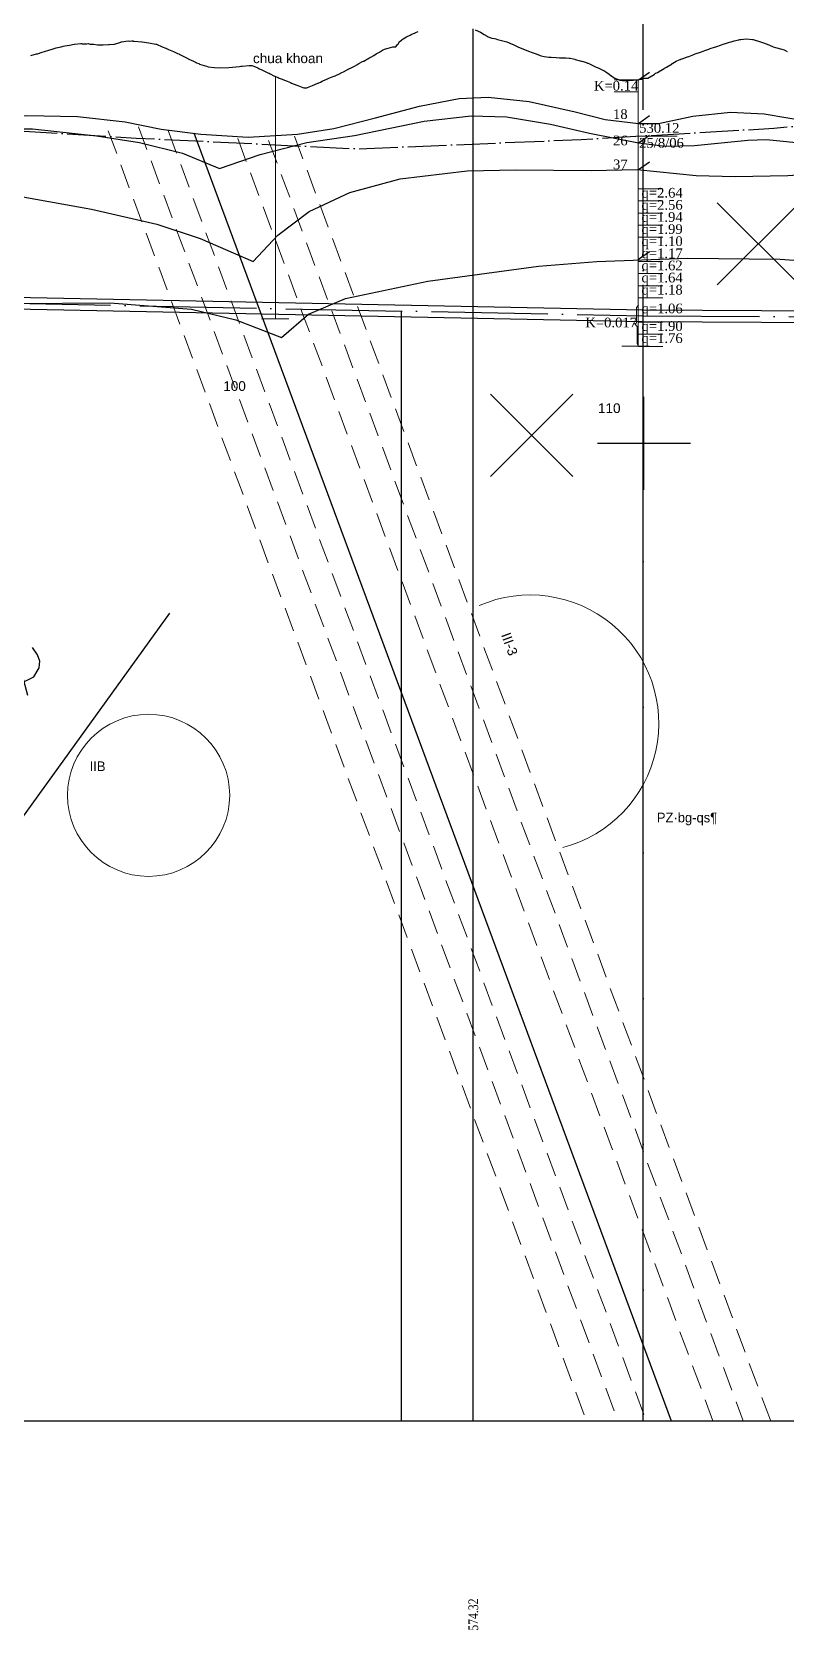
# Model space of a CAD drawing. Header units: inches. Extents: x 444671 to 463716, y 1783086 to 1794968.
# Drawn here: x 451691 to 452001, y 1786952 to 1787611 of the extents above; entities that cross this region are included whole.
import ezdxf
from ezdxf.enums import TextEntityAlignment as Align

# ---------------------------------------------------------------- set-up
doc = ezdxf.new("R2010")
doc.units = ezdxf.units.IN
doc.header["$MEASUREMENT"] = 0
for name, pattern in [('ACAD_ISO04W100', [30, 24, -3, 0, -3]), ('DASHED', [0.75, 0.5, -0.25]), ('HIDDEN', [0.375, 0.25, -0.125]), ('NG', [1.8, 0.8, -0.1, 0, -0.1, 0.8])]:
    doc.linetypes.add(name, pattern=pattern)
for name, color, linetype in [('4', 4, 'Continuous'), ('Dc', 10, 'Continuous'), ('Dchat', 33, 'Continuous'), ('Dong', 252, 'HIDDEN'), ('giao', 145, 'Continuous'), ('khoanmoi', 3, 'Continuous'), ('Khung_bang', 140, 'Continuous'), ('Text', 3, 'Continuous'), ('Thachhoc', 125, 'Continuous'), ('Tim', 1, 'ACAD_ISO04W100')]:
    doc.layers.add(name, color=color, linetype=linetype)
for name, color, linetype, lineweight in [('DIACHAT', 33, 'Continuous', 25), ('doi', 33, 'Continuous', 25), ('Dut gay', 1, 'Continuous', 25), ('KYHIEU', 7, 'Continuous', 15), ('tham', 145, 'Continuous', 13)]:
    doc.layers.add(name, color=color, linetype=linetype, lineweight=lineweight)
doc.styles.add('VNARIAL', font='')
doc.styles.add('VNTHUONG', font='')
doc.styles.add('Vntimeshx', font='vntime.shx', dxfattribs={"width": 0.8, "bigfont": 'vn1.shx'})
doc.styles.get('VNARIAL').set_extended_font_data('.VnArial')
doc.styles.get('VNTHUONG').set_extended_font_data('.VnTime')
doc.linetypes.add('_lA1', pattern='A,2,-0.2,["x",Standard,S=0.1,R=0,X=-0.1,Y=-0.05],-0.1', length=2.3)
doc.linetypes.add('_lA2', pattern='A,2,-0.2,["xx",Standard,S=0.1,R=0,X=-0.1,Y=-0.05],-0.18', length=2.38)
doc.linetypes.add('_lB', pattern='A,2,-0.2,["xxx",Standard,S=0.1,R=0,X=-0.1,Y=-0.05],-0.26', length=2.46)
doc.linetypes.add('_llA', pattern='A,2,-0.2,["xxxx",Standard,S=0.1,R=0,X=-0.1,Y=-0.05],-0.34', length=2.54)
doc.linetypes.add('NEN_DA1', pattern='A,1.5,-0.15,["Y",Standard,S=0.2,R=0,X=-0.15,Y=-0.2],-0.005', length=1.655)

# ---------------------------------------------------------------- blocks, each defined once
blk = doc.blocks.new('l1')
at = {"layer": 'Thachhoc'}
for points in [[(-85.85, -35.08), (-35.29, 35.08)], [(-56.48, -35.08), (-5.92, 35.08)], [(-25.28, -35.08), (25.28, 35.08)], [(-24.95, 28.06), (-19.78, 35.24)], [(4.13, -35.08), (54.69, 35.08)], [(32.93, -35.08), (83.49, 35.08)], [(1.67, 26.16), (6.84, 33.33)], [(56.83, 18.28), (55.99, 19.53), (55.84, 20.43), (56.09, 21.49), (56.82, 22.45), (58.17, 23.34), (59.72, 23.91), (61.04, 24.58), (61.94, 26.04), (62.04, 27.19), (61.67, 28.22), (60.86, 29.44)], [(60.09, 21.48), (58.77, 26.45)], [(-34.83, 14.36), (-27.07, 25.12)], [(-8.21, 12.45), (-0.45, 23.21)], [(-49.03, -5.35), (-39.31, 8.14)], [(-22.41, -7.26), (-12.68, 6.23)], [(39.98, -5.86), (39.15, -4.61), (39, -3.71), (39.25, -2.65), (39.97, -1.68), (41.33, -0.8), (42.88, -0.23), (44.19, 0.45), (45.09, 1.9), (45.2, 3.05), (44.83, 4.08), (44.01, 5.31)], [(43.54, -2.76), (42.21, 2.2)], [(-60.32, -21.02), (-51.7, -9.05)], [(-33.7, -22.92), (-25.08, -10.96)], [(20.22, -32.83), (19.39, -31.58), (19.24, -30.69), (19.49, -29.63), (20.21, -28.66), (21.57, -27.77), (23.12, -27.2), (24.43, -26.53), (25.33, -25.07), (25.44, -23.92), (25.07, -22.89), (24.25, -21.67)], [(-70.34, -34.92), (-63.82, -25.87)], [(23.42, -29.87), (22.1, -24.9)], [(-43.72, -36.83), (-37.19, -27.77)]]:
    blk.add_lwpolyline(points, dxfattribs=at)
for centre in [(38.44, 33.62), (35.39, 29.66), (0.72, 24.94), (32.34, 25.69), (29.29, 21.73), (26.24, 17.77), (23.19, 13.81), (-10.47, 9.35), (20.14, 9.85), (17.09, 5.88), (14.04, 1.92), (10.99, -2.04), (7.94, -6), (-23.52, -8.98), (4.89, -9.97), (1.84, -13.93), (-1.21, -17.89), (-4.26, -21.85), (-35.4, -25.2), (-7.31, -25.81), (-10.36, -29.78), (-13.41, -33.74)]:
    blk.add_circle(centre, 0.198, dxfattribs=at)
blk = doc.blocks.new('g2')
at = {"layer": 'Thachhoc'}
for points in [[(-4.59, -14.53), (-38.54, 19.41)], [(-4.59, 19.41), (-38.54, -14.53)], [(24.77, -20.08), (24.77, 18.32)], [(5.57, -0.88), (43.97, -0.88)]]:
    blk.add_lwpolyline(points, dxfattribs=at)

msp = doc.modelspace()

# ---------------------------------------------------------------- linework, layer by layer
at = {"layer": '4', "linetype": 'NEN_DA1', "ltscale": 20}
for p, q in [((449992.4648, 1787530.9284), (451942.4648, 1787491.9284)), ((451942.5228, 1787496.6281), (449992.5228, 1787535.6281)), ((452202.4936, 1787495.3283), (451942.5236, 1787496.6281))]:
    msp.add_line(p, q, dxfattribs=at)
at = {"layer": '4', "linetype": 'NEN_DA1', "ltscale": 8}
msp.add_line((451942.4641, 1787491.9284), (456227.4938, 1787470.5032), dxfattribs=at)
at = {"layer": 'Dc', "lineweight": 13}
msp.add_circle((451738.5989, 1787296.4273), 33.4288, dxfattribs=at)
at = {"layer": 'Dchat', "linetype": '_lA1', "ltscale": 70, "flags": 128}
msp.add_lwpolyline([(449894.6743, 1787610.7555), (449907.5031, 1787613.6246), (449919.7533, 1787616.2018), (449931.489, 1787618.1674), (449938.5605, 1787618.9057), (449943.238, 1787618.9057), (449952.1987, 1787619.1678), (449958.6925, 1787618.6686), (449968.5376, 1787617.8075), (449969.8649, 1787618.2394), (449981.483, 1787618.6025), (449992.3783, 1787618.0581), (449999.8235, 1787617.5137), (450010.9004, 1787616.2435), (450019.7531, 1787614.3254), (450022.5491, 1787613.4876), (450033.4475, 1787609.8597), (450039.1237, 1787610.3132), (450045.5519, 1787612.2885), (450069.5428, 1787615.7561), (450081.5537, 1787616.3276), (450087.56, 1787616.0347), (450092.637, 1787615.2336), (450099.9811, 1787616.6197), (450107.2457, 1787617.0468), (450117.2879, 1787616.4062), (450127.4231, 1787614.4529), (450133.5066, 1787612.8221), (450140.3508, 1787611.4908), (450146.0443, 1787611.1122), (450158.7375, 1787610.5951), (450168.2672, 1787611.3789), (450185.3731, 1787615.0661), (450197.9299, 1787617.5741), (450213.1774, 1787618.4699), (450224.7065, 1787620.2928), (450255.2016, 1787624.0548), (450275.8904, 1787625.8463), (450293.1111, 1787626.742), (450303.918, 1787625.8385), (450312.0404, 1787624.9572), (450334.4369, 1787624.0781), (450395.8781, 1787627.1719), (450480.7664, 1787632.8508), (450567.0581, 1787636.4616), (450622.8198, 1787636.4616), (450653.8455, 1787633.742), (450666.3168, 1787632.1032), (450676.3437, 1787630.5427), (450688.5075, 1787628.6537), (450698.108, 1787627.2978), (450701.1874, 1787626.6854), (450705.7387, 1787625.7301), (450710.715, 1787625.4926), (450720.2207, 1787624.6897), (450729.4081, 1787623.8222), (450743.3057, 1787622.427), (450762.379, 1787619.4194), (450802.2927, 1787613.2193), (450833.1268, 1787606.2577), (450859.1317, 1787601.9293), (450868.2989, 1787600.6509), (450912.5756, 1787600.8325), (450978.5794, 1787600.8325), (451016.3981, 1787601.8527), (451053.0961, 1787599.7775), (451083.5197, 1787595.6577), (451112.912, 1787595.1428), (451143.1284, 1787598.5564), (451147.2311, 1787599.5381), (451172.2709, 1787609.0994), (451193.1312, 1787614.0844), (451217.1659, 1787618.1629), (451246.1889, 1787619.9756), (451263.4213, 1787619.9756), (451283.8281, 1787621.3351), (451303.4864, 1787622.956), (451323.2833, 1787623.9963), (451338.538, 1787625.5438), (451347.3357, 1787626.2218), (451356.6894, 1787626.8895), (451368.0475, 1787626.4444), (451374.506, 1787627.112), (451386.1028, 1787626.7028), (451406.3761, 1787625.361), (451433.2134, 1787623.3927), (451468.9774, 1787619.9408), (451497.0457, 1787616.7422), (451526.1651, 1787612.5508), (451542.6614, 1787609.3522), (451555.7273, 1787605.883), (451574.348, 1787602.8733), (451588.5234, 1787598.6879), (451608.2638, 1787589.5302), (451624.5454, 1787579.5254), (451636.0104, 1787571.6339), (451646.2015, 1787571.6339), (451652.5398, 1787573.2816), (451670.6891, 1787575.7657), (451688.3411, 1787577.0078), (451709.2251, 1787576.511), (451728.8661, 1787574.2752), (451743.7833, 1787571.2943), (451760.1922, 1787569.3069), (451779.6598, 1787568.0653), (451800.0466, 1787569.3074), (451815.0095, 1787571.5455), (451832.1643, 1787576.0169), (451850.3135, 1787580.7368), (451866.7224, 1787583.9662), (451878.6562, 1787584.463), (451895.5623, 1787582.7241), (451914.4574, 1787578.5011), (451926.8884, 1787575.2717), (451940.6173, 1787573.6947), (451948.8372, 1787573.6445), (451963.0415, 1787576.643), (451978.4936, 1787578.3862), (451992.4504, 1787577.6391), (452011.9254, 1787574.4023), (452028.6237, 1787571.414), (452043.8266, 1787569.1728), (452053.7958, 1787567.6786), (452055.8455, 1787567.8461), (452060.8797, 1787569.6674), (452068.7783, 1787574.0037), (452076.1015, 1787577.9163), (452085.3179, 1787582.2866), (452093.9095, 1787584.7839), (452101.4459, 1787586.6521), (452112.7203, 1787587.8379), (452128.3461, 1787587.245), (452140.2835, 1787585.628), (452148.5187, 1787584.9608), (452155.6409, 1787586.0728), (452162.9858, 1787589.1862), (452173.4467, 1787594.7459), (452187.5164, 1787603.2154), (452196.8725, 1787609.2094), (452203.0422, 1787612.7321), (452211.0849, 1787616.5849), (452222.2124, 1787619.4471), (452231.7402, 1787620.4292), (452245.8681, 1787620.586), (452258.8972, 1787619.6449), (452283.8978, 1787617.2904), (452298.1827, 1787613.9966), (452309.0141, 1787611.9576), (452315.495, 1787611.9567), (452328.2101, 1787613.5252), (452337.6287, 1787617.2896), (452342.338, 1787618.2306), (452349.0881, 1787617.9169), (452359.2915, 1787615.2505), (452365.4492, 1787611.6389), (452370.1585, 1787608.1883), (452374.24, 1787606.4629), (452379.7341, 1787606.1492), (452390.793, 1787607.0595), (452402.518, 1787608.5015), (452419.0616, 1787611.5252)], dxfattribs=at)
at = {"layer": 'Dchat', "linetype": '_lA2', "ltscale": 70, "flags": 128}
msp.add_lwpolyline([(449894.6743, 1787607.4586), (449901.4435, 1787609.1542), (449909.6077, 1787611.3712), (449921.0555, 1787614.0316), (449931.527, 1787615.7166), (449938.2714, 1787616.5147), (449943.238, 1787617.0896), (449945.9962, 1787616.8733), (449950.0526, 1787616.5985), (449955.0028, 1787615.8427), (449959.3343, 1787614.3999), (449962.6344, 1787612.6135), (449965.4624, 1787610.0105), (449968.9941, 1787611.1609), (449974.9945, 1787612.5149), (449985.5034, 1787613.9058), (449988.3827, 1787614.1781), (450001.807, 1787613.4193), (450027.6425, 1787608.3602), (450038.3283, 1787607.6014), (450051.246, 1787609.1191), (450065.7016, 1787612.1641), (450075.8331, 1787613.6818), (450082.6719, 1787613.6818), (450090.7772, 1787611.1523), (450101.2254, 1787613.9348), (450114.6497, 1787613.4288), (450128.8339, 1787610.8993), (450146.2013, 1787609.8728), (450164.251, 1787609.1926), (450179.4796, 1787609.768), (450201.079, 1787612.689), (450226.2783, 1787614.7113), (450261.8273, 1787618.0817), (450283.553, 1787618.9835), (450296.0167, 1787618.2416), (450311.9648, 1787615.7185), (450321.6309, 1787612.3882), (450329.5261, 1787608.4459), (450342.8337, 1787612.0779), (450365.8875, 1787614.7587), (450413.6619, 1787618.0385), (450450.1162, 1787621.0635), (450465.2749, 1787621.5681), (450475.6771, 1787620.0549), (450481.3582, 1787616.6494), (450494.6433, 1787621.1656), (450517.0835, 1787623.435), (450574.002, 1787626.5562), (450625.6998, 1787625.4215), (450668.4239, 1787620.8967), (450677.8774, 1787620.2527), (450685.2674, 1787619.5341), (450690.7262, 1787618.5571), (450698.108, 1787616.6978), (450700.4957, 1787615.7715), (450703.2523, 1787613.8847), (450711.0279, 1787614.4696), (450719.7705, 1787614.2456), (450729.8582, 1787613.3496), (450745.9984, 1787611.3334), (450768.4154, 1787607.0771), (450791.2807, 1787601.9247), (450813.2903, 1787596.2681), (450821.9343, 1787594.4217), (450868.2989, 1787587.8619), (450958.2438, 1787584.1432), (450991.4284, 1787580.8949), (451003.5399, 1787578.0726), (451011.6142, 1787574.0408), (451025.0234, 1787577.2837), (451043.1906, 1787578.4932), (451089.7023, 1787578.077), (451123.0931, 1787579.7305), (451140.949, 1787583.2863), (451162.3354, 1787589.1149), (451187.2215, 1787594.9436), (451209.3856, 1787598.8294), (451231.9386, 1787601.938), (451265.4922, 1787605.8536), (451287.6563, 1787608.5736), (451309.956, 1787610.4329), (451323.3384, 1787610.8341), (451338.538, 1787610.5784), (451343.6982, 1787610.009), (451349.5067, 1787608.9536), (451355.4472, 1787606.9748), (451359.1175, 1787605.3959), (451371.0811, 1787607.3811), (451384.4033, 1787608.0468), (451406.0519, 1787607.714), (451437.026, 1787606.0498), (451454.3448, 1787604.3857), (451477.7303, 1787602.7294), (451510.0366, 1787599.0683), (451537.6801, 1787594.076), (451556.2139, 1787590.0359), (451568.3349, 1787586.4077), (451592.026, 1787579.1859), (451605.9134, 1787571.7698), (451619.6437, 1787564.6466), (451626.203, 1787558.8871), (451629.3832, 1787554.5179), (451636.6106, 1787561.1724), (451643.3772, 1787566.2038), (451648.098, 1787568.0906), (451656.5025, 1787569.998), (451671.6092, 1787571.4131), (451690.6937, 1787571.4788), (451717.1506, 1787568.5665), (451734.8632, 1787565.8782), (451752.5759, 1787561.3977), (451767.8222, 1787555.1249), (451784.6311, 1787560.8373), (451803.8633, 1787565.8417), (451823.4379, 1787568.6357), (451852.2005, 1787574.623), (451871.5753, 1787576.8183), (451886.1944, 1787576.4155), (451904.3707, 1787573.4218), (451920.35, 1787569.6299), (451940.6173, 1787565.6947), (451951.5792, 1787564.2432), (451963.7633, 1787564.6423), (451985.7348, 1787566.8377), (451993.3826, 1787567.0361), (452011.1595, 1787565.2399), (452040.5214, 1787558.2548), (452059.297, 1787551.4692), (452069.3575, 1787560.8511), (452080.7427, 1787569.0337), (452088.7323, 1787573.2248), (452100.7167, 1787576.6176), (452111.1032, 1787577.0168), (452118.1646, 1787576.4248), (452132.7457, 1787574.429), (452148.1257, 1787570.8366), (452157.7132, 1787567.2443), (452167.3565, 1787579.4439), (452181.538, 1787592.6159), (452195.9193, 1787601.7964), (452208.7027, 1787607.7836), (452222.0853, 1787610.9769), (452237.1229, 1787612.7701), (452263.2889, 1787612.1713), (452276.727, 1787610.5725), (452296.701, 1787606.7805), (452317.8735, 1787603.9865), (452331.7032, 1787602.3891), (452345.0858, 1787601.7904), (452357.6695, 1787601.3912), (452364.533, 1787600.2451), (452374.7168, 1787596.3923), (452382.4769, 1787598.9666), (452388.6153, 1787600.8348), (452401.3208, 1787602.7093), (452418.7207, 1787604.9759)], dxfattribs=at)
at = {"layer": 'Dchat', "linetype": '_lB', "ltscale": 70, "flags": 128}
msp.add_lwpolyline([(451621.4378, 1787541.3606), (451624.5764, 1787539.1469), (451633.4066, 1787542.0879), (451646.3122, 1787545.0288), (451657.7134, 1787546.157), (451679.9021, 1787544.5734), (451714.9965, 1787538.239), (451741.9399, 1787532.1308), (451759.9271, 1787526.2234), (451781.663, 1787516.7218), (451791.8969, 1787527.5829), (451804.8026, 1787537.3107), (451821.5573, 1787545.2288), (451842.3875, 1787550.8845), (451870.0101, 1787554.0517), (451890.0166, 1787554.4999), (451921.0354, 1787554.2737), (451940.0543, 1787554.7261), (451964.3457, 1787552.238), (451980.4212, 1787551.7856), (452002.157, 1787552.238), (452016.6476, 1787553.1429), (452030.7411, 1787552.0037), (452042.2882, 1787549.5152), (452053.1454, 1787543.8794), (452064.4556, 1787536.0803), (452070.5425, 1787546.9137), (452078.0295, 1787554.3946), (452089.1803, 1787562.0346), (452103.8357, 1787566.8096), (452116.4203, 1787567.7646), (452125.8188, 1787567.1279), (452139.8982, 1787564.5818), (452150.4118, 1787559.6477), (452162.837, 1787551.5301), (452168.9909, 1787561.6292), (452175.8026, 1787569.8533), (452184.3174, 1787576.5177), (452196.9475, 1787582.0477), (452222.2079, 1787587.4359), (452250.9209, 1787589.7752), (452298.0033, 1787589.9157), (452323.0652, 1787588.7624), (452341.6187, 1787586.2427), (452358.3784, 1787583.0967), (452372.2915, 1787577.6272), (452383.4676, 1787570.1067), (452390.082, 1787577.3993), (452396.0121, 1787581.2735), (452406.732, 1787584.9198), (452418.6586, 1787587.6815)], dxfattribs=at)
at = {"layer": 'Dchat', "lineweight": 13}
for points in [[(451940.4593, 1787591.724), (451940.4593, 1787481.724)], [(451933.7764, 1787481.724), (451945.0606, 1787481.724)]]:
    msp.add_lwpolyline(points, dxfattribs=at)
at = {"layer": 'Dchat', "linetype": '_llA', "ltscale": 70, "flags": 128}
msp.add_lwpolyline([(450995.9314, 1787500.5055), (451007.82, 1787504.1405), (451025.8646, 1787507.0427), (451043.2261, 1787508.3278), (451070.5543, 1787507.6853), (451098.8471, 1787506.7214), (451123.0412, 1787505.0168), (451126.3789, 1787504.779), (451130.2053, 1787504.8233), (451165.1785, 1787503.4183), (451199.7209, 1787499.5829), (451227.9829, 1787496.4449), (451249.2666, 1787493.3068), (451274.7373, 1787489.4714), (451292.5319, 1787486.3333), (451306.8373, 1787482.8466), (451317.8051, 1787488.4883), (451341.4701, 1787495.0574), (451371.7088, 1787497.6851), (451391.9903, 1787498.9868), (451421.7804, 1787498.9868), (451468.849, 1787497.4342), (451502.6315, 1787496.2066), (451534.9339, 1787495.7642), (451563.3177, 1787494.9538), (451578.726, 1787493.0628), (451594.675, 1787490.0913), (451607.0455, 1787486.1229), (451608.8137, 1787487.1294), (451611.7165, 1787488.8981), (451625.4181, 1787492.4085), (451651.7119, 1787496.9776), (451683.4283, 1787499.3231), (451722.5563, 1787499.6885), (451756.2928, 1787497.0808), (451774.5769, 1787492.6962), (451793.4579, 1787485.2815), (451804.5143, 1787494.9108), (451819.8256, 1787501.4208), (451853.7058, 1787508.5819), (451899.3138, 1787514.7665), (451923.4209, 1787516.7195), (451960.8846, 1787518.0215), (451998.9999, 1787517.696), (452032.836, 1787515.1372), (452053.7996, 1787512.3981), (452073.7955, 1787507.5644), (452084.7034, 1787516.2383), (452097.7632, 1787521.7478), (452118.949, 1787526.3875), (452141.5859, 1787526.3875), (452159.2891, 1787523.7777), (452174.0902, 1787519.428), (452180.0275, 1787531.1446), (452188.6033, 1787541.1415), (452200.242, 1787549.3022), (452212.289, 1787554.1986), (452222.2941, 1787557.4629), (452239.4923, 1787560.1205), (452272.5104, 1787560.0447), (452308.4414, 1787560.9767), (452338.8896, 1787559.5409), (452352.4188, 1787556.7738), (452370.151, 1787551.1815), (452394.3173, 1787537.1221), (452401.6085, 1787541.8551), (452409.8111, 1787543.4934), (452419.0284, 1787544.2318)], dxfattribs=at)
at = {"layer": 'Dchat', "color": 14, "lineweight": 13}
msp.add_arc((451896.0266, 1787326.1344), 52.9709, 284.6899624, 113.5545154, dxfattribs=at)
at = {"layer": 'DIACHAT', "color": 3, "linetype": 'ByBlock', "ltscale": 10}
for points in [[(451690.0684, 1787601.7269), (451692.4226, 1787602.3548), (451692.5582, 1787602.3901), (451692.7678, 1787602.4523), (451694.7187, 1787603.032), (451695.6871, 1787603.3548), (451697.3922, 1787603.9273), (451698.7723, 1787604.3548), (451700.4234, 1787604.8734), (451702.5539, 1787605.3548), (451703.3123, 1787605.5638), (451704.0691, 1787605.7295), (451705.9857, 1787605.9976), (451707.921, 1787606.3389), (451708.0728, 1787606.3548), (451710.6705, 1787606.6237), (451710.8473, 1787606.6331), (451710.908, 1787606.613), (451711.2025, 1787606.5368), (451711.4948, 1787606.5495), (451711.4973, 1787606.5495), (451713.1467, 1787606.5933), (451713.7232, 1787606.6226), (451714.4718, 1787606.3548), (451715.1259, 1787606.3548), (451715.2143, 1787606.3548), (451715.4602, 1787606.3548), (451716.0542, 1787606.3548), (451717.5758, 1787606.0987), (451719.4731, 1787606.1447), (451719.8341, 1787606.1522), (451722.0739, 1787606.2429), (451722.157, 1787606.2473), (451722.2476, 1787606.243), (451722.3628, 1787606.2259), (451724.2706, 1787606.3548), (451724.5561, 1787606.4543), (451727.0792, 1787607.2641), (451727.3142, 1787607.3424), (451727.3573, 1787607.3548), (451730.1551, 1787607.7336), (451730.7144, 1787607.6482), (451731.7216, 1787607.7483), (451732.0387, 1787607.6969), (451732.226, 1787607.6471), (451732.6934, 1787607.695), (451735.8201, 1787607.3736), (451735.8568, 1787607.3677), (451735.9368, 1787607.3548), (451735.9903, 1787607.347), (451735.9928, 1787607.347), (451738.6988, 1787606.938), (451741.5521, 1787606.4139), (451741.8185, 1787606.3548), (451741.8458, 1787606.3548), (451741.8586, 1787606.3488), (451744.1775, 1787605.3548), (451745.6895, 1787604.6942), (451746.4859, 1787604.3548), (451746.8198, 1787604.2033), (451748.8632, 1787603.3548), (451750.5267, 1787602.5612), (451751.0184, 1787602.3548), (451751.2447, 1787602.2479), (451753.0741, 1787601.3548), (451754.7324, 1787600.4303), (451754.926, 1787600.3548), (451755.1888, 1787600.2572), (451757.0541, 1787599.3548), (451758.3269, 1787598.7442), (451759.2446, 1787598.3548), (451759.5223, 1787598.1952), (451760.4859, 1787597.9174), (451760.4883, 1787597.9174), (451762.5356, 1787597.3548), (451763.1259, 1787597.0905), (451765.7214, 1787596.7561), (451767.9509, 1787596.6117), (451771.7191, 1787596.8182), (451776.0901, 1787597.2299), (451776.589, 1787597.2885), (451777.1467, 1787597.3548), (451780.0435, 1787597.6227), (451781.1667, 1787597.5753), (451781.9326, 1787597.3548), (451783.5842, 1787596.5612), (451784.0056, 1787596.3548), (451784.2051, 1787596.2599), (451784.9814, 1787595.8778), (451784.9838, 1787595.8778), (451786.074, 1787595.3548), (451787.7735, 1787594.584), (451788.2533, 1787594.3548), (451788.6662, 1787594.1692), (451790.294, 1787593.3548), (451792.0666, 1787592.5671), (451792.5013, 1787592.3548), (451793.2375, 1787592.0812), (451794.995, 1787591.3548), (451797.0712, 1787590.5276), (451797.4725, 1787590.3548), (451799.7744, 1787589.4689), (451800.0911, 1787589.3548), (451802.1937, 1787588.5154), (451802.5976, 1787588.3548), (451802.8993, 1787588.3548), (451803.8485, 1787588.3548), (451804.1046, 1787588.4567), (451805.4907, 1787589.0823), (451806.1534, 1787589.3548), (451808.4409, 1787590.2577), (451808.6883, 1787590.3548), (451808.8362, 1787590.426), (451809.4769, 1787590.7499), (451809.4793, 1787590.7499), (451810.1428, 1787591.099), (451810.7039, 1787591.3548), (451811.7962, 1787591.8341), (451812.9751, 1787592.3548), (451813.5712, 1787592.5728), (451814.3022, 1787592.8462), (451815.587, 1787593.3548), (451817.562, 1787594.2489), (451817.7772, 1787594.3548), (451819.4504, 1787595.2166), (451819.706, 1787595.3548), (451821.4828, 1787596.3011), (451821.5834, 1787596.3548), (451821.6019, 1787596.3645), (451823.4386, 1787597.3548), (451824.4893, 1787597.9089), (451825.2952, 1787598.3548), (451826.8408, 1787599.1784), (451827.1663, 1787599.3548), (451827.2993, 1787599.4254), (451828.0489, 1787599.8319), (451828.8513, 1787600.2764), (451828.9867, 1787600.3548), (451829.8265, 1787600.8247), (451830.7637, 1787601.3548), (451830.9502, 1787601.4561), (451831.4856, 1787601.7601), (451832.5032, 1787602.3548), (451833.7833, 1787603.1059), (451833.9724, 1787603.2208), (451833.9748, 1787603.2208), (451834.192, 1787603.3548), (451835.0184, 1787603.8668), (451835.822, 1787604.3548), (451837.4303, 1787604.6944), (451839.32, 1787605.3548), (451839.6383, 1787605.3548), (451840.5095, 1787605.3548), (451841.2906, 1787606.2446), (451841.3773, 1787606.3548), (451841.4556, 1787606.4483), (451841.7313, 1787606.9257), (451841.9998, 1787607.3548), (451842.2853, 1787607.6427), (451842.8197, 1787608.0963), (451842.8199, 1787608.0963), (451843.1241, 1787608.3548), (451843.6254, 1787608.6313), (451844.9366, 1787609.3548), (451846.5211, 1787610.169), (451846.9209, 1787610.3548), (451848.5223, 1787611.1253), (451849.0459, 1787611.3548), (451849.735, 1787611.6576)], [(451690.0684, 1787601.7269), (451692.4226, 1787602.3548), (451692.5582, 1787602.3901), (451692.7678, 1787602.4523), (451694.7187, 1787603.032), (451695.6871, 1787603.3548), (451697.3922, 1787603.9273), (451698.7723, 1787604.3548), (451700.4234, 1787604.8734), (451702.5539, 1787605.3548), (451703.3123, 1787605.5638), (451704.0691, 1787605.7295), (451705.9857, 1787605.9976), (451707.921, 1787606.3389), (451708.0728, 1787606.3548), (451710.6705, 1787606.6237), (451710.8473, 1787606.6331), (451710.908, 1787606.613), (451711.2025, 1787606.5368), (451711.4948, 1787606.5495), (451711.4973, 1787606.5495), (451713.1467, 1787606.5933), (451713.7232, 1787606.6226), (451714.4718, 1787606.3548), (451715.1259, 1787606.3548), (451715.2143, 1787606.3548), (451715.4602, 1787606.3548), (451716.0542, 1787606.3548), (451717.5758, 1787606.0987), (451719.4731, 1787606.1447), (451719.8341, 1787606.1522), (451722.0739, 1787606.2429), (451722.157, 1787606.2473), (451722.2476, 1787606.243), (451722.3628, 1787606.2259), (451724.2706, 1787606.3548), (451724.5561, 1787606.4543), (451727.0792, 1787607.2641), (451727.3142, 1787607.3424), (451727.3573, 1787607.3548), (451730.1551, 1787607.7336), (451730.7144, 1787607.6482), (451731.7216, 1787607.7483), (451732.0387, 1787607.6969), (451732.226, 1787607.6471), (451732.6934, 1787607.695), (451735.8201, 1787607.3736), (451735.8568, 1787607.3677), (451735.9368, 1787607.3548), (451735.9903, 1787607.347), (451735.9928, 1787607.347), (451738.6988, 1787606.938), (451741.5521, 1787606.4139), (451741.8185, 1787606.3548), (451741.8458, 1787606.3548), (451741.8586, 1787606.3488), (451744.1775, 1787605.3548), (451745.6895, 1787604.6942), (451746.4859, 1787604.3548), (451746.8198, 1787604.2033), (451748.8632, 1787603.3548), (451750.5267, 1787602.5612), (451751.0184, 1787602.3548), (451751.2447, 1787602.2479), (451753.0741, 1787601.3548), (451754.7324, 1787600.4303), (451754.926, 1787600.3548), (451755.1888, 1787600.2572), (451757.0541, 1787599.3548), (451758.3269, 1787598.7442), (451759.2446, 1787598.3548), (451759.5223, 1787598.1952), (451760.4859, 1787597.9174), (451760.4883, 1787597.9174), (451762.5356, 1787597.3548), (451763.1259, 1787597.0905), (451765.7214, 1787596.7561), (451767.9509, 1787596.6117), (451771.7191, 1787596.8182), (451776.0901, 1787597.2299), (451776.589, 1787597.2885), (451777.1467, 1787597.3548), (451780.0435, 1787597.6227), (451781.1667, 1787597.5753), (451781.9326, 1787597.3548), (451783.5842, 1787596.5612), (451784.0056, 1787596.3548), (451784.2051, 1787596.2599), (451784.9814, 1787595.8778), (451784.9838, 1787595.8778), (451786.074, 1787595.3548), (451787.7735, 1787594.584), (451788.2533, 1787594.3548), (451788.6662, 1787594.1692), (451790.294, 1787593.3548), (451792.0666, 1787592.5671), (451792.5013, 1787592.3548), (451793.2375, 1787592.0812), (451794.995, 1787591.3548), (451797.0712, 1787590.5276), (451797.4725, 1787590.3548), (451799.7744, 1787589.4689), (451800.0911, 1787589.3548), (451802.1937, 1787588.5154), (451802.5976, 1787588.3548), (451802.8993, 1787588.3548), (451803.8485, 1787588.3548), (451804.1046, 1787588.4567), (451805.4907, 1787589.0823), (451806.1534, 1787589.3548), (451808.4409, 1787590.2577), (451808.6883, 1787590.3548), (451808.8362, 1787590.426), (451809.4769, 1787590.7499), (451809.4793, 1787590.7499), (451810.1428, 1787591.099), (451810.7039, 1787591.3548), (451811.7962, 1787591.8341), (451812.9751, 1787592.3548), (451813.5712, 1787592.5728), (451814.3022, 1787592.8462), (451815.587, 1787593.3548), (451817.562, 1787594.2489), (451817.7772, 1787594.3548), (451819.4504, 1787595.2166), (451819.706, 1787595.3548), (451821.4828, 1787596.3011), (451821.5834, 1787596.3548), (451821.6019, 1787596.3645), (451823.4386, 1787597.3548), (451824.4893, 1787597.9089), (451825.2952, 1787598.3548), (451826.8408, 1787599.1784), (451827.1663, 1787599.3548), (451827.2993, 1787599.4254), (451828.0489, 1787599.8319), (451828.8513, 1787600.2764), (451828.9867, 1787600.3548), (451829.8265, 1787600.8247), (451830.7637, 1787601.3548), (451830.9502, 1787601.4561), (451831.4856, 1787601.7601), (451832.5032, 1787602.3548), (451833.7833, 1787603.1059), (451833.9724, 1787603.2208), (451833.9748, 1787603.2208), (451834.192, 1787603.3548), (451835.0184, 1787603.8668), (451835.822, 1787604.3548), (451837.4303, 1787604.6944), (451839.32, 1787605.3548), (451839.6383, 1787605.3548), (451840.5095, 1787605.3548), (451841.2906, 1787606.2446), (451841.3773, 1787606.3548), (451841.4556, 1787606.4483), (451841.7313, 1787606.9257), (451841.9998, 1787607.3548), (451842.2853, 1787607.6427), (451842.8197, 1787608.0963), (451842.8199, 1787608.0963), (451843.1241, 1787608.3548), (451843.6254, 1787608.6313), (451844.9366, 1787609.3548), (451846.5211, 1787610.169), (451846.9209, 1787610.3548), (451848.5223, 1787611.1253), (451849.0459, 1787611.3548), (451849.735, 1787611.6576)], [(451873.2686, 1787612.3548), (451875.4286, 1787611.3853), (451875.4991, 1787611.3548), (451875.5295, 1787611.336), (451877.022, 1787610.3548), (451878.2219, 1787609.6468), (451878.6808, 1787609.3548), (451879.7706, 1787609.0064), (451880.0908, 1787608.9082), (451881.206, 1787608.6754), (451881.8415, 1787608.5576), (451882.5409, 1787608.3548), (451885.8325, 1787607.5464), (451886.2913, 1787607.3548), (451888.5427, 1787606.3718), (451888.5824, 1787606.3548), (451888.5921, 1787606.3499), (451890.8325, 1787605.3548), (451890.8674, 1787605.338), (451893.2032, 1787604.3548), (451893.2234, 1787604.345), (451895.7316, 1787603.3548), (451896.3564, 1787603.0657), (451898.3626, 1787602.3548), (451899.3983, 1787601.9582), (451900.5121, 1787601.5765), (451901.6709, 1787601.3548), (451903.5971, 1787601.0062), (451904.5453, 1787600.9695), (451906.7093, 1787600.841), (451908.0309, 1787600.8118), (451909.1944, 1787600.7685), (451910.626, 1787600.6891), (451911.9865, 1787600.6244), (451912.4009, 1787600.5821), (451913.6092, 1787600.3548), (451914.3641, 1787600.138), (451914.5122, 1787600.1107), (451916.5667, 1787599.5538), (451917.0728, 1787599.4146), (451917.2708, 1787599.3548), (451918.7285, 1787598.9217), (451919.614, 1787598.591), (451919.9084, 1787598.4804), (451920.1844, 1787598.3548), (451921.284, 1787597.8662), (451922.3614, 1787597.3548), (451923.1783, 1787596.9644), (451923.9647, 1787596.6157), (451924.5474, 1787596.3548), (451926.2126, 1787595.4615), (451926.5917, 1787595.3548), (451927.3107, 1787594.8179), (451928.013, 1787594.3548), (451928.4699, 1787593.9665), (451929.3629, 1787593.3548), (451929.4588, 1787593.2889), (451930.1879, 1787592.792), (451930.8962, 1787592.3548), (451931.5761, 1787592.1087), (451932.3387, 1787591.8322), (451932.9655, 1787591.5948), (451934.0466, 1787591.3548), (451935.092, 1787591.3548), (451935.4459, 1787591.3548), (451936.2151, 1787591.464), (451936.4048, 1787591.4621), (451938.053, 1787591.5017), (451938.4117, 1787591.5285), (451939.7004, 1787591.6128), (451940.3126, 1787591.6824), (451940.8407, 1787591.8323), (451941.0611, 1787591.9129), (451942.0199, 1787592.0077), (451942.2592, 1787592.0579), (451942.806, 1787592.3548), (451943.738, 1787592.3548), (451944.3362, 1787592.3548), (451944.5047, 1787592.3548), (451946.0868, 1787593.2875), (451946.1787, 1787593.3548), (451946.1962, 1787593.3548), (451947.1951, 1787594.0002), (451947.6505, 1787594.3548), (451947.8227, 1787594.3548), (451948.418, 1787594.7346), (451949.5194, 1787595.3548), (451949.8758, 1787595.5578), (451951.1902, 1787596.3548), (451951.3189, 1787596.4327), (451952.1446, 1787596.9485), (451952.8604, 1787597.3548), (451954.4904, 1787598.3406), (451954.516, 1787598.3548), (451954.5535, 1787598.3742), (451954.7788, 1787598.5097), (451956.164, 1787599.3192), (451956.2223, 1787599.3548), (451956.4439, 1787599.4862), (451957.7454, 1787600.0665), (451957.8829, 1787600.1254), (451958.0829, 1787600.1773), (451958.4601, 1787600.2843), (451958.5316, 1787600.3084), (451958.6519, 1787600.3548), (451960.8048, 1787601.1631), (451961.3265, 1787601.3548), (451963.397, 1787602.1294), (451964.0378, 1787602.3548), (451966.2229, 1787603.1398), (451966.8271, 1787603.3548), (451968.355, 1787603.8842), (451969.654, 1787604.3548), (451970.1424, 1787604.5317), (451971.9601, 1787605.1432), (451972.47, 1787605.3215), (451972.5733, 1787605.3548), (451974.9084, 1787606.1542), (451975.532, 1787606.3548), (451976.9728, 1787606.8379), (451978.078, 1787607.1662), (451978.7813, 1787607.3548), (451980.0033, 1787607.7139), (451981.9789, 1787608.1927), (451982.3681, 1787608.2865), (451982.8305, 1787608.3548), (451985.0052, 1787608.617), (451987.6322, 1787608.3712), (451987.6797, 1787608.3639), (451987.7063, 1787608.3548), (451987.8441, 1787608.3114), (451990.8779, 1787607.3548), (451991.7171, 1787607.1127), (451993.635, 1787606.3548), (451995.9184, 1787605.4392), (451996.0959, 1787605.3548), (451997.1761, 1787605.0519), (451999.668, 1787604.3548), (452000.618, 1787603.9818), (452001.9689, 1787603.3548)], [(451873.2686, 1787612.3548), (451875.4286, 1787611.3853), (451875.4991, 1787611.3548), (451875.5295, 1787611.336), (451877.022, 1787610.3548), (451878.2219, 1787609.6468), (451878.6808, 1787609.3548), (451879.7706, 1787609.0064), (451880.0908, 1787608.9082), (451881.206, 1787608.6754), (451881.8415, 1787608.5576), (451882.5409, 1787608.3548), (451885.8325, 1787607.5464), (451886.2913, 1787607.3548), (451888.5427, 1787606.3718), (451888.5824, 1787606.3548), (451888.5921, 1787606.3499), (451890.8325, 1787605.3548), (451890.8674, 1787605.338), (451893.2032, 1787604.3548), (451893.2234, 1787604.345), (451895.7316, 1787603.3548), (451896.3564, 1787603.0657), (451898.3626, 1787602.3548), (451899.3983, 1787601.9582), (451900.5121, 1787601.5765), (451901.6709, 1787601.3548), (451903.5971, 1787601.0062), (451904.5453, 1787600.9695), (451906.7093, 1787600.841), (451908.0309, 1787600.8118), (451909.1944, 1787600.7685), (451910.626, 1787600.6891), (451911.9865, 1787600.6244), (451912.4009, 1787600.5821), (451913.6092, 1787600.3548), (451914.3641, 1787600.138), (451914.5122, 1787600.1107), (451916.5667, 1787599.5538), (451917.0728, 1787599.4146), (451917.2708, 1787599.3548), (451918.7285, 1787598.9217), (451919.614, 1787598.591), (451919.9084, 1787598.4804), (451920.1844, 1787598.3548), (451921.284, 1787597.8662), (451922.3614, 1787597.3548), (451923.1783, 1787596.9644), (451923.9647, 1787596.6157), (451924.5474, 1787596.3548), (451926.2126, 1787595.4615), (451926.5917, 1787595.3548), (451927.3107, 1787594.8179), (451928.013, 1787594.3548), (451928.4699, 1787593.9665), (451929.3629, 1787593.3548), (451929.4588, 1787593.2889), (451930.1879, 1787592.792), (451930.8962, 1787592.3548), (451931.5761, 1787592.1087), (451932.3387, 1787591.8322), (451932.9655, 1787591.5948), (451934.0466, 1787591.3548), (451935.092, 1787591.3548), (451935.4459, 1787591.3548), (451936.2151, 1787591.464), (451936.4048, 1787591.4621), (451938.053, 1787591.5017), (451938.4117, 1787591.5285), (451939.7004, 1787591.6128), (451940.3126, 1787591.6824), (451940.8407, 1787591.8323), (451941.0611, 1787591.9129), (451942.0199, 1787592.0077), (451942.2592, 1787592.0579), (451942.806, 1787592.3548), (451943.738, 1787592.3548), (451944.3362, 1787592.3548), (451944.5047, 1787592.3548), (451946.0868, 1787593.2875), (451946.1787, 1787593.3548), (451946.1962, 1787593.3548), (451947.1951, 1787594.0002), (451947.6505, 1787594.3548), (451947.8227, 1787594.3548), (451948.418, 1787594.7346), (451949.5194, 1787595.3548), (451949.8758, 1787595.5578), (451951.1902, 1787596.3548), (451951.3189, 1787596.4327), (451952.1446, 1787596.9485), (451952.8604, 1787597.3548), (451954.4904, 1787598.3406), (451954.516, 1787598.3548), (451954.5535, 1787598.3742), (451954.7788, 1787598.5097), (451956.164, 1787599.3192), (451956.2223, 1787599.3548), (451956.4439, 1787599.4862), (451957.7454, 1787600.0665), (451957.8829, 1787600.1254), (451958.0829, 1787600.1773), (451958.4601, 1787600.2843), (451958.5316, 1787600.3084), (451958.6519, 1787600.3548), (451960.8048, 1787601.1631), (451961.3265, 1787601.3548), (451963.397, 1787602.1294), (451964.0378, 1787602.3548), (451966.2229, 1787603.1398), (451966.8271, 1787603.3548), (451968.355, 1787603.8842), (451969.654, 1787604.3548), (451970.1424, 1787604.5317), (451971.9601, 1787605.1432), (451972.47, 1787605.3215), (451972.5733, 1787605.3548), (451974.9084, 1787606.1542), (451975.532, 1787606.3548), (451976.9728, 1787606.8379), (451978.078, 1787607.1662), (451978.7813, 1787607.3548), (451980.0033, 1787607.7139), (451981.9789, 1787608.1927), (451982.3681, 1787608.2865), (451982.8305, 1787608.3548), (451985.0052, 1787608.617), (451987.6322, 1787608.3712), (451987.6797, 1787608.3639), (451987.7063, 1787608.3548), (451987.8441, 1787608.3114), (451990.8779, 1787607.3548), (451991.7171, 1787607.1127), (451993.635, 1787606.3548), (451995.9184, 1787605.4392), (451996.0959, 1787605.3548), (451997.1761, 1787605.0519), (451999.668, 1787604.3548), (452000.618, 1787603.9818), (452001.9689, 1787603.3548)]]:
    msp.add_lwpolyline(points, dxfattribs=at)
at = {"layer": 'doi', "color": 4, "linetype": 'NG', "ltscale": 20, "flags": 128}
msp.add_lwpolyline([(450040.3499, 1787613.3425), (450065.0817, 1787616.1325), (450089.0041, 1787618.8299), (450105.5922, 1787619.5502), (450128.4308, 1787617.3894), (450146.151, 1787615.6341), (450167.5764, 1787611.322), (450205.0021, 1787611.8672), (450237.6975, 1787612.1073), (450283.9861, 1787611.3799), (450332.4445, 1787610.3039), (450375.5186, 1787610.3039), (450457.0938, 1787608.94), (450550.4493, 1787602.309), (450637.6105, 1787592.8045), (450743.5287, 1787580.1431), (450809.8254, 1787574.9704), (450848.4891, 1787573.8687), (450920.5911, 1787571.3316), (450967.3051, 1787570.8242), (451009.4492, 1787569.8094), (451054.3012, 1787570.8242), (451109.1394, 1787571.839), (451144.8412, 1787574.8895), (451179.8767, 1787578.9488), (451203.2337, 1787580.9784), (451231.1606, 1787581.9933), (451287.0143, 1787584.0229), (451314.4334, 1787583.0081), (451338.538, 1787581.4438), (451384.5982, 1787579.8799), (451431.1531, 1787577.3651), (451487.774, 1787574.8503), (451542.5075, 1787573.593), (451590.0955, 1787572.3282), (451646.3359, 1787573.08), (451733.4428, 1787567.6616), (451825.2156, 1787563.1937), (451916.9485, 1787567.0665), (451996.4831, 1787571.7023), (452105.5596, 1787581.9533), (452192.4272, 1787597.9591), (452250.3223, 1787602.5868), (452298.4983, 1787602.5773), (452347.3513, 1787603.4042), (452383.4879, 1787604.0854), (452418.2717, 1787607.0182), (452483.7423, 1787624.7609), (452535.1006, 1787643.3702), (452612.4175, 1787665.4425), (452731.1541, 1787704.9888), (452921.8466, 1787769.5356), (453024.0153, 1787802.6441), (453134.468, 1787833.9133), (453217.6926, 1787857.171), (453305.1343, 1787884.7614), (453345.6337, 1787890.2795), (453397.1782, 1787891.1992), (453570.5042, 1787899.5022), (453627.1938, 1787900.6504)], dxfattribs=at)
at = {"layer": 'Dong', "linetype": 'ByBlock'}
for p, q in [((451872.4938, 1787038.3548), (451872.4938, 1787612.6772)), ((451842.8198, 1787038.3548), (451842.8198, 1787496.2717)), ((451942.4938, 1787038.3548), (451942.4938, 1787494.2783)), ((451942.4938, 1787038.3548), (451942.4938, 1787494.2783)), ((451942.4938, 1787038.3548), (451942.4938, 1787494.2783)), ((451942.4938, 1787038.3548), (451942.4938, 1787494.2783))]:
    msp.add_line(p, q, dxfattribs=at)
at = {"layer": 'Dut gay', "linetype": 'DASHED', "lineweight": 9, "ltscale": 20, "flags": 128}
for points in [[(451721.9633, 1787570.5951), (451919.0956, 1787038.3548)], [(451734.3992, 1787572.2549), (451932.1462, 1787038.3548)], [(451746.6113, 1787570.77), (451943.8083, 1787038.3548)], [(451775.3799, 1787567.4035), (451971.33, 1787038.3548)], [(451788.0968, 1787566.668), (451983.7745, 1787038.3548)], [(451798.7501, 1787568.4118), (451995.0737, 1787038.3548)]]:
    msp.add_lwpolyline(points, dxfattribs=at)
at = {"layer": 'Dut gay'}
msp.add_lwpolyline([(451757.2375, 1787569.7342), (451954.0509, 1787038.3548)], dxfattribs=at)
at = {"layer": 'giao', "lineweight": -3}
for points in [[(451940.6173, 1787591.6947), (451945.1389, 1787594.8864)], [(451940.6173, 1787573.6947), (451945.1389, 1787576.8864)], [(451940.6173, 1787565.6947), (451945.1389, 1787568.8864)], [(451940.6173, 1787554.6947), (451945.1389, 1787557.8864)], [(451940.6173, 1787517.6947), (451945.1389, 1787520.8864)]]:
    msp.add_lwpolyline(points, dxfattribs=at)
at = {"layer": 'khoanmoi', "lineweight": 13}
for points in [[(451790.988, 1787593.0873), (451790.988, 1787493.0873)], [(451785.1092, 1787493.0873), (451796.3934, 1787493.0873)]]:
    msp.add_lwpolyline(points, dxfattribs=at)
at = {"layer": 'Khung_bang', "linetype": 'ByBlock'}
msp.add_lwpolyline([(446139.7357, 1787038.3548), (458289.9137, 1787038.3548)], dxfattribs=at)
at = {"layer": 'Text'}
for points in [[(451690.0684, 1787601.7269), (451692.4226, 1787602.3548), (451692.5582, 1787602.3901), (451692.7678, 1787602.4523), (451694.7187, 1787603.032), (451695.6871, 1787603.3548), (451697.3922, 1787603.9273), (451698.7723, 1787604.3548), (451700.4234, 1787604.8734), (451702.5539, 1787605.3548), (451703.3123, 1787605.5638), (451704.0691, 1787605.7295), (451705.9857, 1787605.9976), (451707.921, 1787606.3389), (451708.0728, 1787606.3548), (451710.6705, 1787606.6237), (451710.8473, 1787606.6331), (451710.908, 1787606.613), (451711.2025, 1787606.5368), (451711.4948, 1787606.5495), (451711.4973, 1787606.5495), (451713.1467, 1787606.5933), (451713.7232, 1787606.6226), (451714.4718, 1787606.3548), (451715.1259, 1787606.3548), (451715.2143, 1787606.3548), (451715.4602, 1787606.3548), (451716.0542, 1787606.3548), (451717.5758, 1787606.0987), (451719.4731, 1787606.1447), (451719.8341, 1787606.1522), (451722.0739, 1787606.2429), (451722.157, 1787606.2473), (451722.2476, 1787606.243), (451722.3628, 1787606.2259), (451724.2706, 1787606.3548), (451724.5561, 1787606.4543), (451727.0792, 1787607.2641), (451727.3142, 1787607.3424), (451727.3573, 1787607.3548), (451730.1551, 1787607.7336), (451730.7144, 1787607.6482), (451731.7216, 1787607.7483), (451732.0387, 1787607.6969), (451732.226, 1787607.6471), (451732.6934, 1787607.695), (451735.8201, 1787607.3736), (451735.8568, 1787607.3677), (451735.9368, 1787607.3548), (451735.9903, 1787607.347), (451735.9928, 1787607.347), (451738.6988, 1787606.938), (451741.5521, 1787606.4139), (451741.8185, 1787606.3548), (451741.8458, 1787606.3548), (451741.8586, 1787606.3488), (451744.1775, 1787605.3548), (451745.6895, 1787604.6942), (451746.4859, 1787604.3548), (451746.8198, 1787604.2033), (451748.8632, 1787603.3548), (451750.5267, 1787602.5612), (451751.0184, 1787602.3548), (451751.2447, 1787602.2479), (451753.0741, 1787601.3548), (451754.7324, 1787600.4303), (451754.926, 1787600.3548), (451755.1888, 1787600.2572), (451757.0541, 1787599.3548), (451758.3269, 1787598.7442), (451759.2446, 1787598.3548), (451759.5223, 1787598.1952), (451760.4859, 1787597.9174), (451760.4883, 1787597.9174), (451762.5356, 1787597.3548), (451763.1259, 1787597.0905), (451765.7214, 1787596.7561), (451767.9509, 1787596.6117), (451771.7191, 1787596.8182), (451776.0901, 1787597.2299), (451776.589, 1787597.2885), (451777.1467, 1787597.3548), (451780.0435, 1787597.6227), (451781.1667, 1787597.5753), (451781.9326, 1787597.3548), (451783.5842, 1787596.5612), (451784.0056, 1787596.3548), (451784.2051, 1787596.2599), (451784.9814, 1787595.8778), (451784.9838, 1787595.8778), (451786.074, 1787595.3548), (451787.7735, 1787594.584), (451788.2533, 1787594.3548), (451788.6662, 1787594.1692), (451790.294, 1787593.3548), (451792.0666, 1787592.5671), (451792.5013, 1787592.3548), (451793.2375, 1787592.0812), (451794.995, 1787591.3548), (451797.0712, 1787590.5276), (451797.4725, 1787590.3548), (451799.7744, 1787589.4689), (451800.0911, 1787589.3548), (451802.1937, 1787588.5154), (451802.5976, 1787588.3548), (451802.8993, 1787588.3548), (451803.8485, 1787588.3548), (451804.1046, 1787588.4567), (451805.4907, 1787589.0823), (451806.1534, 1787589.3548), (451808.4409, 1787590.2577), (451808.6883, 1787590.3548), (451808.8362, 1787590.426), (451809.4769, 1787590.7499), (451809.4793, 1787590.7499), (451810.1428, 1787591.099), (451810.7039, 1787591.3548), (451811.7962, 1787591.8341), (451812.9751, 1787592.3548), (451813.5712, 1787592.5728), (451814.3022, 1787592.8462), (451815.587, 1787593.3548), (451817.562, 1787594.2489), (451817.7772, 1787594.3548), (451819.4504, 1787595.2166), (451819.706, 1787595.3548), (451821.4828, 1787596.3011), (451821.5834, 1787596.3548), (451821.6019, 1787596.3645), (451823.4386, 1787597.3548), (451824.4893, 1787597.9089), (451825.2952, 1787598.3548), (451826.8408, 1787599.1784), (451827.1663, 1787599.3548), (451827.2993, 1787599.4254), (451828.0489, 1787599.8319), (451828.8513, 1787600.2764), (451828.9867, 1787600.3548), (451829.8265, 1787600.8247), (451830.7637, 1787601.3548), (451830.9502, 1787601.4561), (451831.4856, 1787601.7601), (451832.5032, 1787602.3548), (451833.7833, 1787603.1059), (451833.9724, 1787603.2208), (451833.9748, 1787603.2208), (451834.192, 1787603.3548), (451835.0184, 1787603.8668), (451835.822, 1787604.3548), (451837.4303, 1787604.6944), (451839.32, 1787605.3548), (451839.6383, 1787605.3548), (451840.5095, 1787605.3548), (451841.2906, 1787606.2446), (451841.3773, 1787606.3548), (451841.4556, 1787606.4483), (451841.7313, 1787606.9257), (451841.9998, 1787607.3548), (451842.2853, 1787607.6427), (451842.8197, 1787608.0963), (451842.8199, 1787608.0963), (451843.1241, 1787608.3548), (451843.6254, 1787608.6313), (451844.9366, 1787609.3548), (451846.5211, 1787610.169), (451846.9209, 1787610.3548), (451848.5223, 1787611.1253), (451849.0459, 1787611.3548), (451849.735, 1787611.6576)], [(451873.2686, 1787612.3548), (451875.4286, 1787611.3853), (451875.4991, 1787611.3548), (451875.5295, 1787611.336), (451877.022, 1787610.3548), (451878.2219, 1787609.6468), (451878.6808, 1787609.3548), (451879.7706, 1787609.0064), (451880.0908, 1787608.9082), (451881.206, 1787608.6754), (451881.8415, 1787608.5576), (451882.5409, 1787608.3548), (451885.8325, 1787607.5464), (451886.2913, 1787607.3548), (451888.5427, 1787606.3718), (451888.5824, 1787606.3548), (451888.5921, 1787606.3499), (451890.8325, 1787605.3548), (451890.8674, 1787605.338), (451893.2032, 1787604.3548), (451893.2234, 1787604.345), (451895.7316, 1787603.3548), (451896.3564, 1787603.0657), (451898.3626, 1787602.3548), (451899.3983, 1787601.9582), (451900.5121, 1787601.5765), (451901.6709, 1787601.3548), (451903.5971, 1787601.0062), (451904.5453, 1787600.9695), (451906.7093, 1787600.841), (451908.0309, 1787600.8118), (451909.1944, 1787600.7685), (451910.626, 1787600.6891), (451911.9865, 1787600.6244), (451912.4009, 1787600.5821), (451913.6092, 1787600.3548), (451914.3641, 1787600.138), (451914.5122, 1787600.1107), (451916.5667, 1787599.5538), (451917.0728, 1787599.4146), (451917.2708, 1787599.3548), (451918.7285, 1787598.9217), (451919.614, 1787598.591), (451919.9084, 1787598.4804), (451920.1844, 1787598.3548), (451921.284, 1787597.8662), (451922.3614, 1787597.3548), (451923.1783, 1787596.9644), (451923.9647, 1787596.6157), (451924.5474, 1787596.3548), (451926.2126, 1787595.4615), (451926.5917, 1787595.3548), (451927.3107, 1787594.8179), (451928.013, 1787594.3548), (451928.4699, 1787593.9665), (451929.3629, 1787593.3548), (451929.4588, 1787593.2889), (451930.1879, 1787592.792), (451930.8962, 1787592.3548), (451931.5761, 1787592.1087), (451932.3387, 1787591.8322), (451932.9655, 1787591.5948), (451934.0466, 1787591.3548), (451935.092, 1787591.3548), (451935.4459, 1787591.3548), (451936.2151, 1787591.464), (451936.4048, 1787591.4621), (451938.053, 1787591.5017), (451938.4117, 1787591.5285), (451939.7004, 1787591.6128), (451940.3126, 1787591.6824), (451940.8407, 1787591.8323), (451941.0611, 1787591.9129), (451942.0199, 1787592.0077), (451942.2592, 1787592.0579), (451942.806, 1787592.3548), (451943.738, 1787592.3548), (451944.3362, 1787592.3548), (451944.5047, 1787592.3548), (451946.0868, 1787593.2875), (451946.1787, 1787593.3548), (451946.1962, 1787593.3548), (451947.1951, 1787594.0002), (451947.6505, 1787594.3548), (451947.8227, 1787594.3548), (451948.418, 1787594.7346), (451949.5194, 1787595.3548), (451949.8758, 1787595.5578), (451951.1902, 1787596.3548), (451951.3189, 1787596.4327), (451952.1446, 1787596.9485), (451952.8604, 1787597.3548), (451954.4904, 1787598.3406), (451954.516, 1787598.3548), (451954.5535, 1787598.3742), (451954.7788, 1787598.5097), (451956.164, 1787599.3192), (451956.2223, 1787599.3548), (451956.4439, 1787599.4862), (451957.7454, 1787600.0665), (451957.8829, 1787600.1254), (451958.0829, 1787600.1773), (451958.4601, 1787600.2843), (451958.5316, 1787600.3084), (451958.6519, 1787600.3548), (451960.8048, 1787601.1631), (451961.3265, 1787601.3548), (451963.397, 1787602.1294), (451964.0378, 1787602.3548), (451966.2229, 1787603.1398), (451966.8271, 1787603.3548), (451968.355, 1787603.8842), (451969.654, 1787604.3548), (451970.1424, 1787604.5317), (451971.9601, 1787605.1432), (451972.47, 1787605.3215), (451972.5733, 1787605.3548), (451974.9084, 1787606.1542), (451975.532, 1787606.3548), (451976.9728, 1787606.8379), (451978.078, 1787607.1662), (451978.7813, 1787607.3548), (451980.0033, 1787607.7139), (451981.9789, 1787608.1927), (451982.3681, 1787608.2865), (451982.8305, 1787608.3548), (451985.0052, 1787608.617), (451987.6322, 1787608.3712), (451987.6797, 1787608.3639), (451987.7063, 1787608.3548), (451987.8441, 1787608.3114), (451990.8779, 1787607.3548), (451991.7171, 1787607.1127), (451993.635, 1787606.3548), (451995.9184, 1787605.4392), (451996.0959, 1787605.3548), (451997.1761, 1787605.0519), (451999.668, 1787604.3548), (452000.618, 1787603.9818), (452001.9689, 1787603.3548)]]:
    msp.add_lwpolyline(points, dxfattribs=at)
at = {"layer": 'tham'}
for points in [[(451930.6173, 1787591.6947), (451940.6173, 1787591.6947)], [(451930.6173, 1787586.6947), (451940.6173, 1787586.6947)], [(451940.6173, 1787546.6947), (451950.6173, 1787546.6947)], [(451940.6173, 1787541.6947), (451950.6173, 1787541.6947)], [(451940.6173, 1787536.6947), (451950.6173, 1787536.6947)], [(451940.6173, 1787531.6947), (451950.6173, 1787531.6947)], [(451940.6173, 1787526.6947), (451950.6173, 1787526.6947)], [(451940.6173, 1787516.6947), (451950.6173, 1787516.6947)], [(451940.6173, 1787516.6947), (451950.6173, 1787516.6947)], [(451940.6173, 1787511.6947), (451950.6173, 1787511.6947)], [(451940.6173, 1787506.6947), (451950.6173, 1787506.6947)], [(451940.6173, 1787498.6966), (451939.7234, 1787497.7348), (451939.7234, 1787491.3235), (451938.9158, 1787491.1846), (451940.014, 1787489.8685), (451940.014, 1787482.8494), (451940.6173, 1787481.6947)], [(451940.6173, 1787501.6947), (451950.6173, 1787501.6947)], [(451940.6173, 1787486.6947), (451950.6173, 1787486.6947)], [(451940.6173, 1787481.6947), (451950.6173, 1787481.6947)]]:
    msp.add_lwpolyline(points, dxfattribs=at)
at = {"layer": 'tham', "color": 4}
msp.add_lwpolyline([(451940.6173, 1787568.4461), (451956.5361, 1787568.4461)], dxfattribs=at)
at = {"layer": 'tham', "color": 0}
msp.add_lwpolyline([(451940.6173, 1787491.6947), (451950.6173, 1787491.6947)], dxfattribs=at)
at = {"layer": 'Tim', "ltscale": 2}
for p, q in [((451942.4938, 1787038.3548), (451942.4938, 1787810.3705)), ((449992.4938, 1787533.2783), (451942.4938, 1787494.2783)), ((451942.4938, 1787494.2783), (452202.4938, 1787492.9783))]:
    msp.add_line(p, q, dxfattribs=at)

# ---------------------------------------------------------------- block references
at = {"layer": 'Dc', "linetype": 'ByBlock'}
for p in [(452011.6624, 1787521.5547), (451918.105, 1787442.5809)]:
    msp.add_blockref('g2', p, dxfattribs=at)
at = {"layer": 'Dchat', "color": 1, "linetype": 'ByBlock', "xscale": 2.5, "yscale": 2.5, "zscale": 2.5}
msp.add_blockref('l1', (451538.6179, 1787283.8775), dxfattribs=at)

# ---------------------------------------------------------------- texts
at = {"layer": 'Dc', "lineweight": 13, "char_height": 4, "width": 246.246276, "attachment_point": 1}
for s, insert in [('{\\fGeo TimesP|b0|i0|c0|p34;IIB}', (451714.2904, 1787310.4133)), ('{\\fGeo TimesP|b0|i0|c0|p34;PZ·bg-qs¶}', (451948.194, 1787289.2567))]:
    msp.add_mtext(s, dxfattribs=dict(at, insert=insert))
at = {"layer": 'Dchat', "color": 7, "lineweight": 13, "style": 'VNARIAL'}
msp.add_text('110', height=4, dxfattribs=at).set_placement((451923.894, 1787454.1842))
at = {"layer": 'Dchat', "color": 14, "lineweight": 13, "style": 'VNARIAL'}
msp.add_text('III-3', height=4, rotation=290.0545889, dxfattribs=at).set_placement((451883.9077, 1787362.6699))
at = {"layer": 'giao', "lineweight": -3, "style": 'VNARIAL'}
msp.add_text('chua khoan', height=4, dxfattribs=at).set_placement((451781.6258, 1787598.5625))
at = {"layer": 'khoanmoi', "lineweight": 13, "style": 'VNARIAL'}
msp.add_text('100', height=4, dxfattribs=at).set_placement((451769.3713, 1787463.3074))
at = {"layer": 'KYHIEU', "color": 0, "style": 'VNTHUONG'}
for s, p in [('18', (451930.1028, 1787575.5303)), ('26', (451930.1028, 1787564.6493)), ('37', (451930.1028, 1787554.7805))]:
    msp.add_text(s, height=4, dxfattribs=at).set_placement(p)
at = {"layer": 'Text', "linetype": 'ByBlock', "style": 'Vntimeshx', "width": 0.8}
msp.add_text('574.32', height=4, rotation=90, dxfattribs=at).set_placement((451872.4938, 1786958.3548), align=Align.MIDDLE_CENTER)
at = {"layer": 'tham', "color": 0, "style": 'VNTHUONG'}
for s, p in [('K=0.14', (451922.2181, 1787587.2463)), ('q=2.64', (451941.847, 1787543.08)), ('q=2.56', (451941.847, 1787538.08)), ('q=1.94', (451941.847, 1787533.08)), ('q=1.99', (451941.847, 1787528.08)), ('q=1.10', (451941.847, 1787523.08)), ('q=1.17', (451941.847, 1787518.08)), ('q=1.62', (451941.847, 1787513.08)), ('q=1.64', (451941.847, 1787508.08)), ('q=1.18', (451941.847, 1787503.08)), ('q=1.06', (451941.847, 1787495.3346)), ('K=0.017', (451918.6588, 1787489.5442)), ('q=1.90', (451941.847, 1787488.08)), ('q=1.76', (451941.847, 1787483.08))]:
    msp.add_text(s, height=4, dxfattribs=at).set_placement(p)
at = {"layer": 'tham', "color": 4, "style": 'VNTHUONG'}
for s, p in [('530.12', (451940.8805, 1787569.823)), ('25/8/06', (451940.8805, 1787563.6739))]:
    msp.add_text(s, height=4, dxfattribs=at).set_placement(p)

doc.saveas('drawing.dxf')
